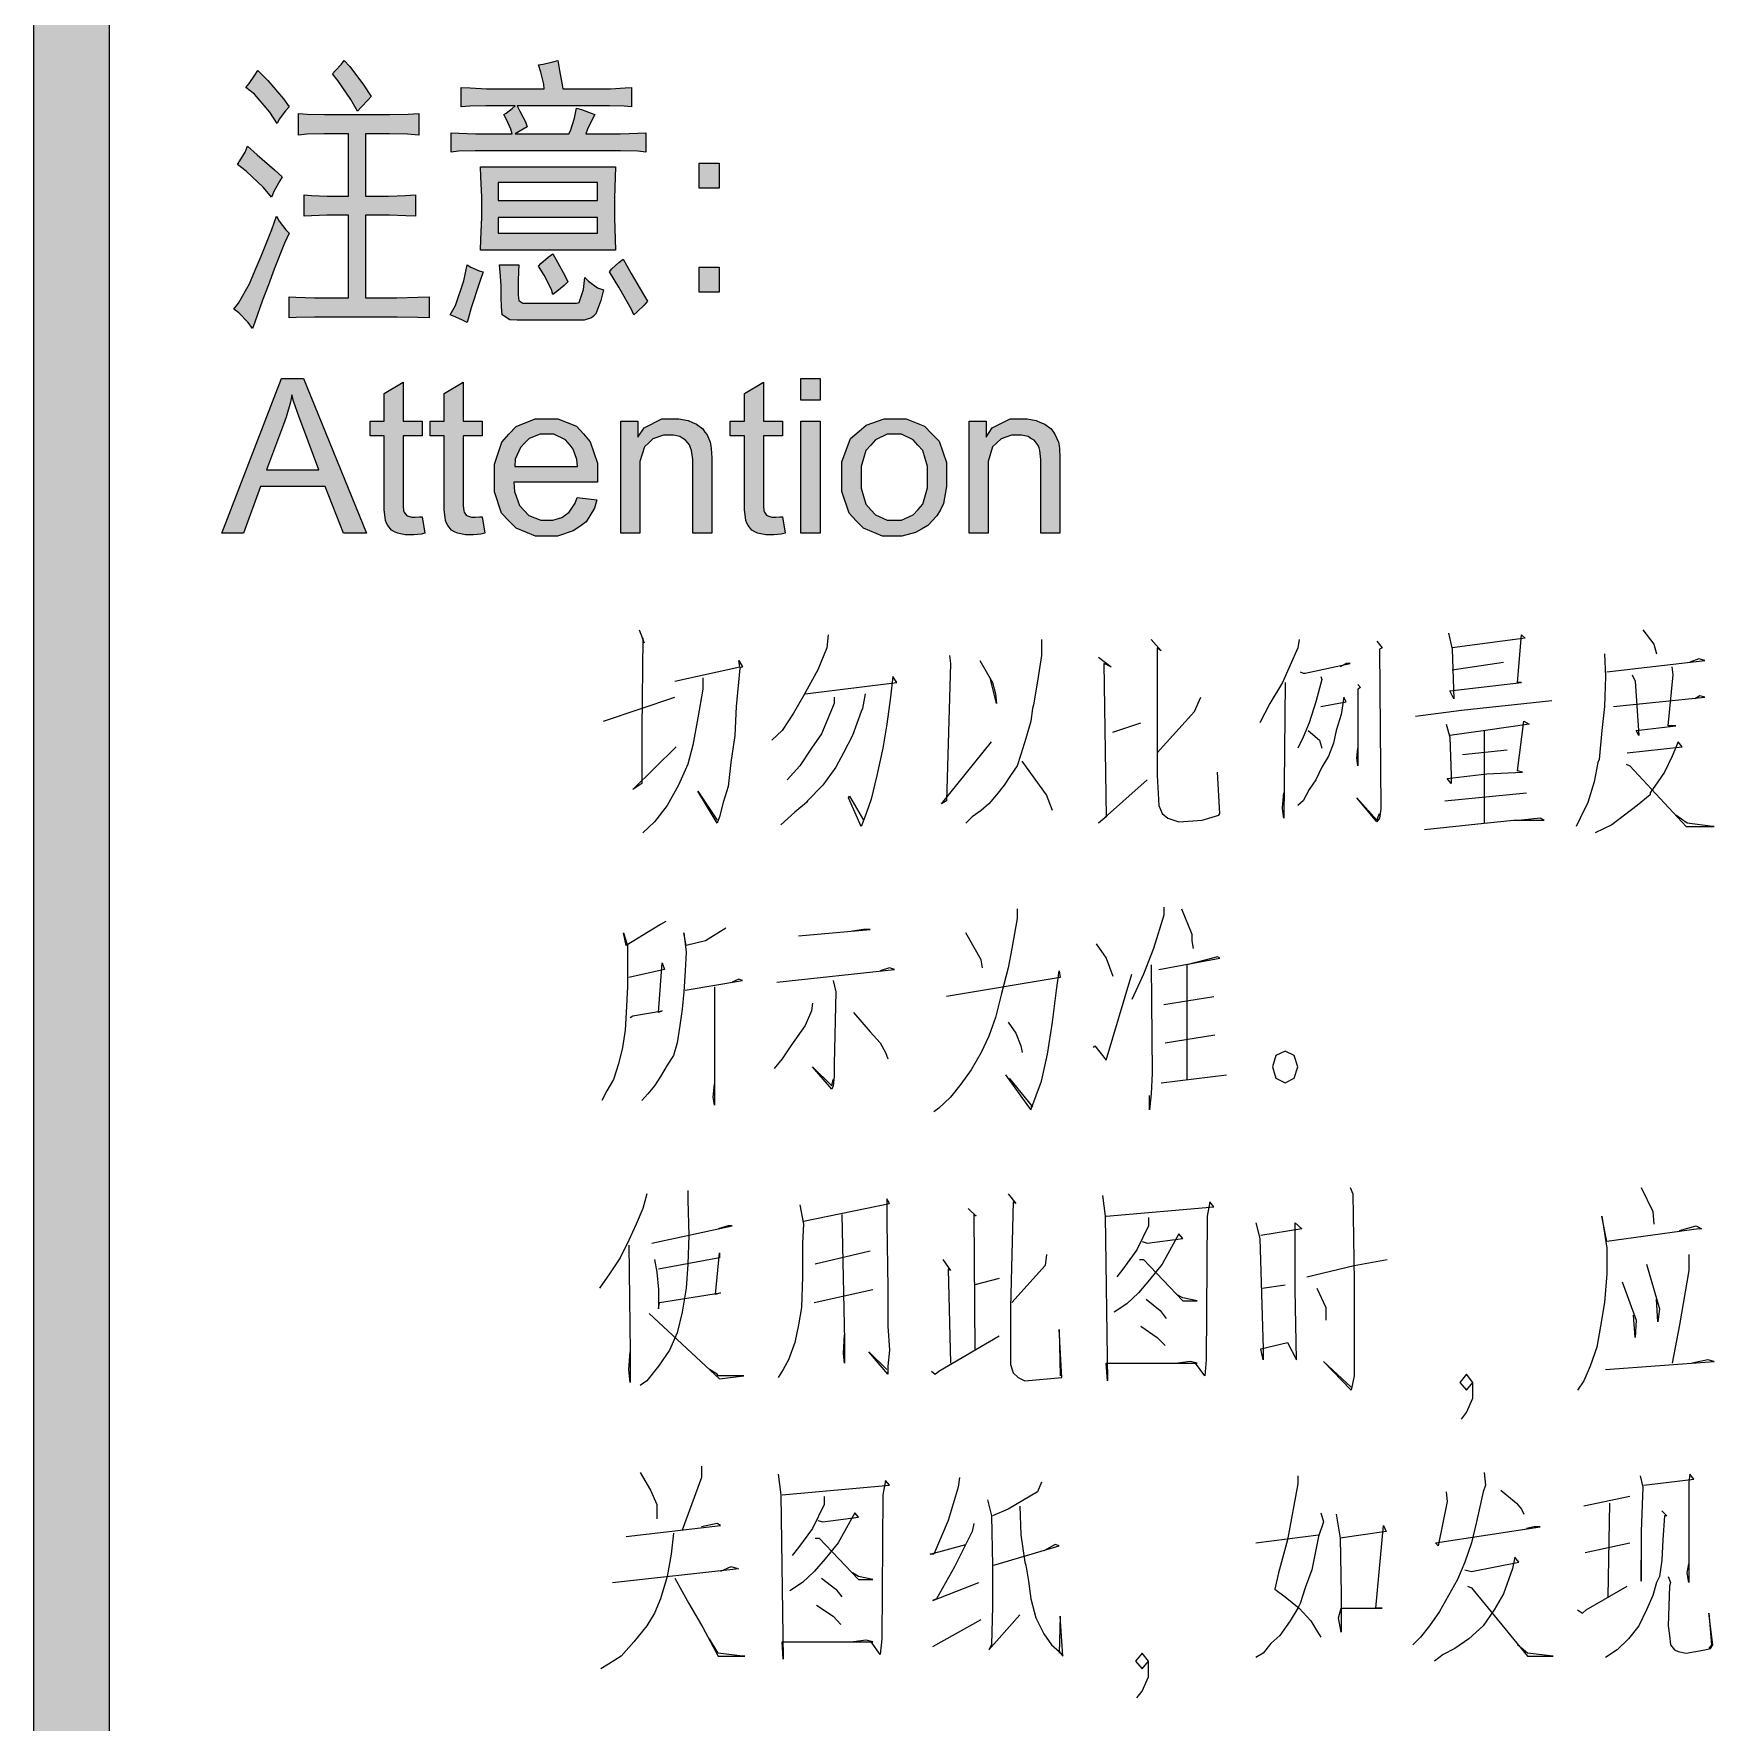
# Model space of a CAD drawing. Header units: millimetres. Extents: x 0 to 586, y 0 to 414.
# Drawn here: x 541.05 to 556.39, y 297.32 to 312.73 of the extents above; entities that cross this region are included whole.
import ezdxf

# ---------------------------------------------------------------- set-up
doc = ezdxf.new("R2010")
doc.units = ezdxf.units.MM

msp = doc.modelspace()

# ---------------------------------------------------------------- hatches: boundary and pattern name
h = msp.add_hatch(color=0)
h.dxf.hatch_style = 2
h.paths.add_polyline_path([(541.736139, 9.860139), (541.048222, 9.860139), (541.048222, 404.223361), (541.736139, 404.223361)])
h = msp.add_hatch(color=0)
h.dxf.hatch_style = 2
h.paths.add_polyline_path([(543.775194, 312.363556), (543.799889, 312.391778), (543.856333, 312.45175), (543.881028, 312.487028), (543.933944, 312.430583), (544.057417, 312.264778), (544.127972, 312.158944), (544.09975, 312.127194), (544.03625, 312.060167), (544.0045, 312.024889), (543.941, 312.130722), (543.824583, 312.303583)])
h = msp.add_hatch(color=0)
h.dxf.hatch_style = 2
h.paths.add_polyline_path([(545.24275, 312.074278), (545.175722, 312.074278), (545.027556, 312.07075), (544.949944, 312.063694), (544.949944, 312.240083), (545.031083, 312.236556), (545.17925, 312.2295), (545.24275, 312.2295), (545.708417, 312.2295), (545.704889, 312.271833), (545.676667, 312.381194), (545.6555, 312.448222), (545.697833, 312.45175), (545.786028, 312.472917), (545.831889, 312.487028), (545.846, 312.395306), (545.870694, 312.264778), (545.87775, 312.2295), (546.234056, 312.2295), (546.311667, 312.2295), (546.445722, 312.236556), (546.505694, 312.240083), (546.505694, 312.063694), (546.438667, 312.07075), (546.304611, 312.074278), (546.234056, 312.074278), (545.461472, 312.074278), (545.486167, 312.024889), (545.535556, 311.926111), (545.553194, 311.88025), (545.443833, 311.81675), (545.930667, 311.81675), (545.948306, 311.844972), (545.983583, 311.961389), (546.001222, 312.053111), (546.047083, 312.039), (546.135278, 312.00725), (546.170556, 311.993139), (546.145861, 311.947278), (546.103528, 311.859083), (546.085889, 311.81675), (546.318722, 311.81675), (546.403389, 311.81675), (546.562139, 311.823806), (546.636222, 311.827333), (546.636222, 311.650944), (546.562139, 311.658), (546.403389, 311.661528), (546.318722, 311.661528), (545.158083, 311.661528), (545.076944, 311.661528), (544.92525, 311.658), (544.858222, 311.650944), (544.858222, 311.827333), (544.928778, 311.823806), (545.080472, 311.81675), (545.158083, 311.81675), (545.415611, 311.81675), (545.4015, 311.859083), (545.362694, 311.947278), (545.338, 311.993139), (545.359167, 312.00725), (545.415611, 312.049583), (545.443833, 312.074278)])
h = msp.add_hatch(color=0)
h.dxf.hatch_style = 2
h.paths.add_polyline_path([(543.094333, 312.395306), (543.186056, 312.303583), (543.327167, 312.137778), (543.380083, 312.063694), (543.344806, 312.028417), (543.288361, 311.950806), (543.270722, 311.912), (543.203694, 312.014306), (543.062583, 312.180111), (542.984972, 312.240083), (543.013194, 312.275361), (543.066111, 312.352972)])
h = msp.add_hatch(color=0)
h.dxf.hatch_style = 2
h.paths.add_polyline_path([(544.223222, 311.993139), (544.297306, 311.993139), (544.466639, 311.996667), (544.561889, 312.003722), (544.561889, 311.806167), (544.459583, 311.813222), (544.293778, 311.81675), (544.230278, 311.81675), (544.075056, 311.81675), (544.075056, 311.248778), (544.223222, 311.248778), (544.286722, 311.248778), (544.441944, 311.255833), (544.533667, 311.259361), (544.533667, 311.065333), (544.445472, 311.068861), (544.293778, 311.075917), (544.223222, 311.075917), (544.075056, 311.075917), (544.075056, 310.320972), (544.269083, 310.320972), (544.360806, 310.320972), (544.554833, 310.328028), (544.657139, 310.331556), (544.657139, 310.137528), (544.554833, 310.141056), (544.364333, 310.144583), (544.276139, 310.144583), (543.711694, 310.144583), (543.609389, 310.144583), (543.443583, 310.141056), (543.380083, 310.137528), (543.380083, 310.331556), (543.440056, 310.328028), (543.609389, 310.320972), (543.71875, 310.320972), (543.919833, 310.320972), (543.919833, 311.075917), (543.796361, 311.075917), (543.722278, 311.075917), (543.584694, 311.068861), (543.517667, 311.065333), (543.517667, 311.259361), (543.584694, 311.255833), (543.725806, 311.248778), (543.803417, 311.248778), (543.919833, 311.248778), (543.919833, 311.81675), (543.775194, 311.81675), (543.697583, 311.81675), (543.542361, 311.813222), (543.46475, 311.806167), (543.46475, 312.003722), (543.542361, 311.996667), (543.701111, 311.993139), (543.78225, 311.993139)])
h = msp.add_hatch(color=0)
h.dxf.hatch_style = 2
h.paths.add_polyline_path([(542.999083, 311.703861), (543.087278, 311.62625), (543.246028, 311.488667), (543.316583, 311.425167), (543.295417, 311.389889), (543.2425, 311.298167), (543.217806, 311.238194), (543.143722, 311.326389), (542.9885, 311.478083), (542.907361, 311.538056), (542.928528, 311.569806), (542.977917, 311.650944)])
h = msp.add_hatch(color=0)
h.paths.add_polyline_path([(546.357528, 311.516889), (546.354, 311.421639), (546.350472, 311.231139), (546.350472, 311.135889), (546.350472, 311.047694), (546.354, 310.857194), (546.357528, 310.754889), (545.126333, 310.754889), (545.129861, 310.857194), (545.136917, 311.05475), (545.136917, 311.146472), (545.136917, 311.238194), (545.129861, 311.425167), (545.126333, 311.516889)])
h.paths.add_polyline_path([(546.19525, 311.209972), (546.19525, 311.37225), (545.288611, 311.37225), (545.288611, 311.209972)])
h.paths.add_polyline_path([(546.19525, 310.910111), (546.19525, 311.05475), (545.288611, 311.05475), (545.288611, 310.910111)])
h = msp.add_hatch(color=0)
h.dxf.hatch_style = 2
h.paths.add_polyline_path([(547.302972, 311.322861), (547.123056, 311.322861), (547.123056, 311.548639), (547.302972, 311.548639)])
h = msp.add_hatch(color=0)
h.dxf.hatch_style = 2
h.paths.add_polyline_path([(543.380083, 310.910111), (543.33775, 310.818389), (543.2425, 310.582028), (543.189583, 310.440917), (543.136667, 310.299806), (543.066111, 310.098722), (543.044944, 310.042278), (543.006139, 310.095194), (542.921472, 310.183389), (542.875611, 310.218667), (542.917944, 310.271583), (543.016722, 310.447972), (543.069639, 310.574972), (543.122556, 310.701972), (543.221333, 310.945389), (543.263667, 311.065333), (543.288361, 311.019472), (543.348333, 310.941861)])
h = msp.add_hatch(color=0)
h.dxf.hatch_style = 2
h.paths.add_polyline_path([(545.151028, 310.557333), (545.11575, 310.462083), (545.041667, 310.22925), (545.002861, 310.095194), (544.957, 310.119889), (544.879389, 310.155167), (544.847639, 310.16575), (544.897028, 310.250417), (544.974639, 310.476194), (545.002861, 310.620833), (545.038139, 310.599667), (545.112222, 310.567917)])
h = msp.add_hatch(color=0)
h.dxf.hatch_style = 2
h.paths.add_polyline_path([(545.475583, 310.620833), (545.472056, 310.564389), (545.468528, 310.472667), (545.468528, 310.433861), (545.468528, 310.405639), (545.468528, 310.345667), (545.472056, 310.320972), (545.475583, 310.296278), (545.510861, 310.271583), (545.546139, 310.271583), (546.001222, 310.271583), (546.025917, 310.278639), (546.064722, 310.398583), (546.078833, 310.507944), (546.110583, 310.472667), (546.19525, 310.412694), (546.248167, 310.395056), (546.223472, 310.296278), (546.177611, 310.176333), (546.156444, 310.155167), (546.138806, 310.137528), (546.071778, 310.116361), (546.025917, 310.116361), (545.461472, 310.116361), (545.394444, 310.119889), (545.323889, 310.16575), (545.320361, 310.204556), (545.316833, 310.239833), (545.313306, 310.331556), (545.313306, 310.384472), (545.313306, 310.433861), (545.30625, 310.553806), (545.299194, 310.620833)])
h = msp.add_hatch(color=0)
h.dxf.hatch_style = 2
h.paths.add_polyline_path([(545.786028, 310.723139), (545.828361, 310.645528), (545.898917, 310.518528), (545.923611, 310.465611), (545.888333, 310.433861), (545.821306, 310.377417), (545.786028, 310.352722), (545.775444, 310.398583), (545.708417, 310.529111), (545.6555, 310.61025), (545.676667, 310.634944), (545.743694, 310.691389)])
h = msp.add_hatch(color=0)
h.dxf.hatch_style = 2
h.paths.add_polyline_path([(546.428083, 310.67375), (546.502167, 310.543222), (546.615056, 310.352722), (546.650333, 310.289222), (546.618583, 310.253944), (546.555083, 310.193972), (546.526861, 310.16575), (546.502167, 310.222194), (546.389278, 310.41975), (546.304611, 310.557333), (546.325778, 310.585556), (546.389278, 310.642)])
h = msp.add_hatch(color=0)
h.dxf.hatch_style = 2
h.paths.add_polyline_path([(547.302972, 310.373889), (547.123056, 310.373889), (547.123056, 310.599667), (547.302972, 310.599667)])
h = msp.add_hatch(color=0)
h.paths.add_polyline_path([(542.76625, 308.172556), (543.309528, 309.583667), (543.510611, 309.583667), (544.085639, 308.172556), (543.873972, 308.172556), (543.708167, 308.599417), (543.119028, 308.599417), (542.963806, 308.172556)])
h.paths.add_polyline_path([(543.171944, 308.751111), (543.651722, 308.751111), (543.503556, 309.142694), (543.471806, 309.230889), (543.418889, 309.379056), (543.404778, 309.4355), (543.390667, 309.368472), (543.351861, 309.230889), (543.327167, 309.163861)])
h = msp.add_hatch(color=0)
h.dxf.hatch_style = 2
h.paths.add_polyline_path([(544.593639, 308.32425), (544.618333, 308.172556), (544.583056, 308.1655), (544.516028, 308.158444), (544.487806, 308.158444), (544.438417, 308.158444), (544.367861, 308.172556), (544.339639, 308.186667), (544.314944, 308.200778), (544.279667, 308.243111), (544.269083, 308.264278), (544.2585, 308.288972), (544.247917, 308.391278), (544.247917, 308.472417), (544.247917, 309.061556), (544.117389, 309.061556), (544.117389, 309.195611), (544.247917, 309.195611), (544.247917, 309.449611), (544.420778, 309.551917), (544.420778, 309.195611), (544.593639, 309.195611), (544.593639, 309.061556), (544.420778, 309.061556), (544.420778, 308.461833), (544.420778, 308.423028), (544.424306, 308.377167), (544.427833, 308.366583), (544.434889, 308.356), (544.449, 308.338361), (544.459583, 308.331306), (544.470167, 308.327778), (544.498389, 308.320722), (544.516028, 308.320722), (544.530139, 308.320722), (544.568944, 308.32425)])
h = msp.add_hatch(color=0)
h.dxf.hatch_style = 2
h.paths.add_polyline_path([(545.140444, 308.32425), (545.165139, 308.172556), (545.129861, 308.1655), (545.062833, 308.158444), (545.034611, 308.158444), (544.98875, 308.158444), (544.914667, 308.172556), (544.889972, 308.186667), (544.86175, 308.200778), (544.826472, 308.243111), (544.815889, 308.264278), (544.805306, 308.288972), (544.794722, 308.391278), (544.794722, 308.472417), (544.794722, 309.061556), (544.667722, 309.061556), (544.667722, 309.195611), (544.794722, 309.195611), (544.794722, 309.449611), (544.967583, 309.551917), (544.967583, 309.195611), (545.140444, 309.195611), (545.140444, 309.061556), (544.967583, 309.061556), (544.967583, 308.461833), (544.967583, 308.423028), (544.974639, 308.377167), (544.978167, 308.366583), (544.981694, 308.356), (544.995806, 308.338361), (545.006389, 308.331306), (545.016972, 308.327778), (545.045194, 308.320722), (545.066361, 308.320722), (545.080472, 308.320722), (545.11575, 308.32425)])
h = msp.add_hatch(color=0)
h.dxf.hatch_style = 2
h.paths.add_polyline_path([(547.881528, 308.32425), (547.906222, 308.172556), (547.870944, 308.1655), (547.803917, 308.158444), (547.775694, 308.158444), (547.729833, 308.158444), (547.65575, 308.172556), (547.631056, 308.186667), (547.602833, 308.200778), (547.567556, 308.243111), (547.556972, 308.264278), (547.546389, 308.288972), (547.535806, 308.391278), (547.535806, 308.472417), (547.535806, 309.061556), (547.405278, 309.061556), (547.405278, 309.195611), (547.535806, 309.195611), (547.535806, 309.449611), (547.708667, 309.551917), (547.708667, 309.195611), (547.881528, 309.195611), (547.881528, 309.061556), (547.708667, 309.061556), (547.708667, 308.461833), (547.708667, 308.423028), (547.712194, 308.377167), (547.71925, 308.366583), (547.722778, 308.356), (547.736889, 308.338361), (547.747472, 308.331306), (547.758056, 308.327778), (547.786278, 308.320722), (547.807444, 308.320722), (547.821556, 308.320722), (547.856833, 308.32425)])
h = msp.add_hatch(color=0)
h.dxf.hatch_style = 2
h.paths.add_polyline_path([(548.050861, 309.386111), (548.050861, 309.583667), (548.22725, 309.583667), (548.22725, 309.386111)])
h = msp.add_hatch(color=0)
h.paths.add_polyline_path([(546.008278, 308.500639), (546.188194, 308.479472), (546.167028, 308.401861), (546.089417, 308.278389), (546.032972, 308.236056), (545.973, 308.193722), (545.828361, 308.147861), (545.740167, 308.147861), (545.627278, 308.147861), (545.450889, 308.218417), (545.383861, 308.285444), (545.316833, 308.356), (545.253333, 308.550028), (545.253333, 308.6735), (545.253333, 308.804028), (545.320361, 309.005111), (545.383861, 309.075667), (545.450889, 309.146222), (545.62375, 309.216778), (545.729583, 309.216778), (545.831889, 309.216778), (546.001222, 309.14975), (546.064722, 309.079194), (546.128222, 309.008639), (546.19525, 308.811083), (546.19525, 308.684083), (546.19525, 308.655861), (546.19525, 308.638222), (545.429722, 308.638222), (545.436778, 308.553556), (545.482639, 308.426556), (545.524972, 308.380694), (545.567306, 308.334833), (545.676667, 308.2925), (545.740167, 308.2925), (545.786028, 308.2925), (545.867167, 308.317194), (545.902444, 308.341889), (545.934194, 308.366583), (545.990639, 308.447722)])
h.paths.add_polyline_path([(545.440306, 308.782861), (546.011806, 308.782861), (546.00475, 308.846361), (545.973, 308.941611), (545.944778, 308.976889), (545.902444, 309.026278), (545.796611, 309.075667), (545.729583, 309.075667), (545.669611, 309.075667), (545.570833, 309.036861), (545.5285, 308.994528), (545.489694, 308.955722), (545.443833, 308.849889)])
h = msp.add_hatch(color=0)
h.dxf.hatch_style = 2
h.paths.add_polyline_path([(546.406917, 308.172556), (546.406917, 309.195611), (546.562139, 309.195611), (546.562139, 309.050972), (546.618583, 309.135639), (546.780861, 309.216778), (546.886694, 309.216778), (546.936083, 309.216778), (547.02075, 309.202667), (547.059556, 309.185028), (547.098361, 309.167389), (547.154806, 309.125056), (547.172444, 309.096833), (547.193611, 309.072139), (547.221833, 309.005111), (547.228889, 308.969833), (547.232417, 308.945139), (547.235944, 308.860472), (547.235944, 308.8005), (547.235944, 308.172556), (547.063083, 308.172556), (547.063083, 308.793444), (547.063083, 308.846361), (547.0525, 308.9275), (547.041917, 308.952194), (547.034861, 308.980417), (546.996056, 309.02275), (546.971361, 309.036861), (546.946667, 309.0545), (546.886694, 309.068611), (546.851417, 309.068611), (546.794972, 309.068611), (546.699722, 309.033333), (546.660917, 308.998056), (546.622111, 308.962778), (546.579778, 308.828722), (546.579778, 308.729944), (546.579778, 308.172556)])
h = msp.add_hatch(color=0)
h.dxf.hatch_style = 2
h.paths.add_polyline_path([(548.050861, 308.172556), (548.050861, 309.195611), (548.22725, 309.195611), (548.22725, 308.172556)])
h = msp.add_hatch(color=0)
h.paths.add_polyline_path([(548.424806, 308.684083), (548.424806, 308.825194), (548.502417, 309.036861), (548.583556, 309.103889), (548.647056, 309.160333), (548.809333, 309.216778), (548.904583, 309.216778), (549.010417, 309.216778), (549.17975, 309.14975), (549.246778, 309.079194), (549.313806, 309.012167), (549.380833, 308.818139), (549.380833, 308.698194), (549.380833, 308.599417), (549.352611, 308.444194), (549.324389, 308.38775), (549.292639, 308.331306), (549.207972, 308.243111), (549.151528, 308.211361), (549.095083, 308.179611), (548.971611, 308.147861), (548.904583, 308.147861), (548.795222, 308.147861), (548.622361, 308.218417), (548.555333, 308.285444), (548.491833, 308.356), (548.424806, 308.553556)])
h.paths.add_polyline_path([(548.601194, 308.684083), (548.601194, 308.585306), (548.643528, 308.437139), (548.689389, 308.38775), (548.731722, 308.341889), (548.837556, 308.2925), (548.904583, 308.2925), (548.968083, 308.2925), (549.073917, 308.341889), (549.119778, 308.391278), (549.162111, 308.437139), (549.204444, 308.588833), (549.204444, 308.687611), (549.204444, 308.782861), (549.162111, 308.9275), (549.11625, 308.976889), (549.073917, 309.026278), (548.968083, 309.075667), (548.904583, 309.075667), (548.837556, 309.075667), (548.731722, 309.026278), (548.689389, 308.976889), (548.643528, 308.9275), (548.601194, 308.782861)])
h = msp.add_hatch(color=0)
h.dxf.hatch_style = 2
h.paths.add_polyline_path([(549.585444, 308.172556), (549.585444, 309.195611), (549.740667, 309.195611), (549.740667, 309.050972), (549.797111, 309.135639), (549.959389, 309.216778), (550.06875, 309.216778), (550.114611, 309.216778), (550.199278, 309.202667), (550.238083, 309.185028), (550.276889, 309.167389), (550.333333, 309.125056), (550.3545, 309.096833), (550.372139, 309.072139), (550.400361, 309.005111), (550.407417, 308.969833), (550.410944, 308.945139), (550.414472, 308.860472), (550.414472, 308.8005), (550.414472, 308.172556), (550.241611, 308.172556), (550.241611, 308.793444), (550.241611, 308.846361), (550.231028, 308.9275), (550.223972, 308.952194), (550.213389, 308.980417), (550.178111, 309.02275), (550.149889, 309.036861), (550.125194, 309.0545), (550.065222, 309.068611), (550.029944, 309.068611), (549.9735, 309.068611), (549.87825, 309.033333), (549.839444, 308.998056), (549.800639, 308.962778), (549.758306, 308.828722), (549.758306, 308.729944), (549.758306, 308.172556)])

# ---------------------------------------------------------------- linework, layer by layer
at = {"color": 0, "lineweight": 0}
for points in [[(541.736139, 9.860139), (541.048222, 9.860139), (541.048222, 404.223361), (541.736139, 404.223361)], [(543.775194, 312.363556), (543.799889, 312.391778), (543.856333, 312.45175), (543.881028, 312.487028), (543.933944, 312.430583), (544.057417, 312.264778), (544.127972, 312.158944), (544.09975, 312.127194), (544.03625, 312.060167), (544.0045, 312.024889), (543.941, 312.130722), (543.824583, 312.303583)], [(545.24275, 312.074278), (545.175722, 312.074278), (545.027556, 312.07075), (544.949944, 312.063694), (544.949944, 312.240083), (545.031083, 312.236556), (545.17925, 312.2295), (545.24275, 312.2295), (545.708417, 312.2295), (545.704889, 312.271833), (545.676667, 312.381194), (545.6555, 312.448222), (545.697833, 312.45175), (545.786028, 312.472917), (545.831889, 312.487028), (545.846, 312.395306), (545.870694, 312.264778), (545.87775, 312.2295), (546.234056, 312.2295), (546.311667, 312.2295), (546.445722, 312.236556), (546.505694, 312.240083), (546.505694, 312.063694), (546.438667, 312.07075), (546.304611, 312.074278), (546.234056, 312.074278), (545.461472, 312.074278), (545.486167, 312.024889), (545.535556, 311.926111), (545.553194, 311.88025), (545.443833, 311.81675), (545.930667, 311.81675), (545.948306, 311.844972), (545.983583, 311.961389), (546.001222, 312.053111), (546.047083, 312.039), (546.135278, 312.00725), (546.170556, 311.993139), (546.145861, 311.947278), (546.103528, 311.859083), (546.085889, 311.81675), (546.318722, 311.81675), (546.403389, 311.81675), (546.562139, 311.823806), (546.636222, 311.827333), (546.636222, 311.650944), (546.562139, 311.658), (546.403389, 311.661528), (546.318722, 311.661528), (545.158083, 311.661528), (545.076944, 311.661528), (544.92525, 311.658), (544.858222, 311.650944), (544.858222, 311.827333), (544.928778, 311.823806), (545.080472, 311.81675), (545.158083, 311.81675), (545.415611, 311.81675), (545.4015, 311.859083), (545.362694, 311.947278), (545.338, 311.993139), (545.359167, 312.00725), (545.415611, 312.049583), (545.443833, 312.074278)], [(543.094333, 312.395306), (543.186056, 312.303583), (543.327167, 312.137778), (543.380083, 312.063694), (543.344806, 312.028417), (543.288361, 311.950806), (543.270722, 311.912), (543.203694, 312.014306), (543.062583, 312.180111), (542.984972, 312.240083), (543.013194, 312.275361), (543.066111, 312.352972)], [(544.223222, 311.993139), (544.297306, 311.993139), (544.466639, 311.996667), (544.561889, 312.003722), (544.561889, 311.806167), (544.459583, 311.813222), (544.293778, 311.81675), (544.230278, 311.81675), (544.075056, 311.81675), (544.075056, 311.248778), (544.223222, 311.248778), (544.286722, 311.248778), (544.441944, 311.255833), (544.533667, 311.259361), (544.533667, 311.065333), (544.445472, 311.068861), (544.293778, 311.075917), (544.223222, 311.075917), (544.075056, 311.075917), (544.075056, 310.320972), (544.269083, 310.320972), (544.360806, 310.320972), (544.554833, 310.328028), (544.657139, 310.331556), (544.657139, 310.137528), (544.554833, 310.141056), (544.364333, 310.144583), (544.276139, 310.144583), (543.711694, 310.144583), (543.609389, 310.144583), (543.443583, 310.141056), (543.380083, 310.137528), (543.380083, 310.331556), (543.440056, 310.328028), (543.609389, 310.320972), (543.71875, 310.320972), (543.919833, 310.320972), (543.919833, 311.075917), (543.796361, 311.075917), (543.722278, 311.075917), (543.584694, 311.068861), (543.517667, 311.065333), (543.517667, 311.259361), (543.584694, 311.255833), (543.725806, 311.248778), (543.803417, 311.248778), (543.919833, 311.248778), (543.919833, 311.81675), (543.775194, 311.81675), (543.697583, 311.81675), (543.542361, 311.813222), (543.46475, 311.806167), (543.46475, 312.003722), (543.542361, 311.996667), (543.701111, 311.993139), (543.78225, 311.993139)], [(542.999083, 311.703861), (543.087278, 311.62625), (543.246028, 311.488667), (543.316583, 311.425167), (543.295417, 311.389889), (543.2425, 311.298167), (543.217806, 311.238194), (543.143722, 311.326389), (542.9885, 311.478083), (542.907361, 311.538056), (542.928528, 311.569806), (542.977917, 311.650944)], [(546.357528, 311.516889), (546.354, 311.421639), (546.350472, 311.231139), (546.350472, 311.135889), (546.350472, 311.047694), (546.354, 310.857194), (546.357528, 310.754889), (545.126333, 310.754889), (545.129861, 310.857194), (545.136917, 311.05475), (545.136917, 311.146472), (545.136917, 311.238194), (545.129861, 311.425167), (545.126333, 311.516889)], [(547.302972, 311.322861), (547.123056, 311.322861), (547.123056, 311.548639), (547.302972, 311.548639)], [(546.19525, 311.209972), (546.19525, 311.37225), (545.288611, 311.37225), (545.288611, 311.209972)], [(543.380083, 310.910111), (543.33775, 310.818389), (543.2425, 310.582028), (543.189583, 310.440917), (543.136667, 310.299806), (543.066111, 310.098722), (543.044944, 310.042278), (543.006139, 310.095194), (542.921472, 310.183389), (542.875611, 310.218667), (542.917944, 310.271583), (543.016722, 310.447972), (543.069639, 310.574972), (543.122556, 310.701972), (543.221333, 310.945389), (543.263667, 311.065333), (543.288361, 311.019472), (543.348333, 310.941861)], [(546.19525, 310.910111), (546.19525, 311.05475), (545.288611, 311.05475), (545.288611, 310.910111)], [(545.151028, 310.557333), (545.11575, 310.462083), (545.041667, 310.22925), (545.002861, 310.095194), (544.957, 310.119889), (544.879389, 310.155167), (544.847639, 310.16575), (544.897028, 310.250417), (544.974639, 310.476194), (545.002861, 310.620833), (545.038139, 310.599667), (545.112222, 310.567917)], [(545.475583, 310.620833), (545.472056, 310.564389), (545.468528, 310.472667), (545.468528, 310.433861), (545.468528, 310.405639), (545.468528, 310.345667), (545.472056, 310.320972), (545.475583, 310.296278), (545.510861, 310.271583), (545.546139, 310.271583), (546.001222, 310.271583), (546.025917, 310.278639), (546.064722, 310.398583), (546.078833, 310.507944), (546.110583, 310.472667), (546.19525, 310.412694), (546.248167, 310.395056), (546.223472, 310.296278), (546.177611, 310.176333), (546.156444, 310.155167), (546.138806, 310.137528), (546.071778, 310.116361), (546.025917, 310.116361), (545.461472, 310.116361), (545.394444, 310.119889), (545.323889, 310.16575), (545.320361, 310.204556), (545.316833, 310.239833), (545.313306, 310.331556), (545.313306, 310.384472), (545.313306, 310.433861), (545.30625, 310.553806), (545.299194, 310.620833)], [(545.786028, 310.723139), (545.828361, 310.645528), (545.898917, 310.518528), (545.923611, 310.465611), (545.888333, 310.433861), (545.821306, 310.377417), (545.786028, 310.352722), (545.775444, 310.398583), (545.708417, 310.529111), (545.6555, 310.61025), (545.676667, 310.634944), (545.743694, 310.691389)], [(546.428083, 310.67375), (546.502167, 310.543222), (546.615056, 310.352722), (546.650333, 310.289222), (546.618583, 310.253944), (546.555083, 310.193972), (546.526861, 310.16575), (546.502167, 310.222194), (546.389278, 310.41975), (546.304611, 310.557333), (546.325778, 310.585556), (546.389278, 310.642)], [(547.302972, 310.373889), (547.123056, 310.373889), (547.123056, 310.599667), (547.302972, 310.599667)], [(542.76625, 308.172556), (543.309528, 309.583667), (543.510611, 309.583667), (544.085639, 308.172556), (543.873972, 308.172556), (543.708167, 308.599417), (543.119028, 308.599417), (542.963806, 308.172556)], [(544.593639, 308.32425), (544.618333, 308.172556), (544.583056, 308.1655), (544.516028, 308.158444), (544.487806, 308.158444), (544.438417, 308.158444), (544.367861, 308.172556), (544.339639, 308.186667), (544.314944, 308.200778), (544.279667, 308.243111), (544.269083, 308.264278), (544.2585, 308.288972), (544.247917, 308.391278), (544.247917, 308.472417), (544.247917, 309.061556), (544.117389, 309.061556), (544.117389, 309.195611), (544.247917, 309.195611), (544.247917, 309.449611), (544.420778, 309.551917), (544.420778, 309.195611), (544.593639, 309.195611), (544.593639, 309.061556), (544.420778, 309.061556), (544.420778, 308.461833), (544.420778, 308.423028), (544.424306, 308.377167), (544.427833, 308.366583), (544.434889, 308.356), (544.449, 308.338361), (544.459583, 308.331306), (544.470167, 308.327778), (544.498389, 308.320722), (544.516028, 308.320722), (544.530139, 308.320722), (544.568944, 308.32425)], [(545.140444, 308.32425), (545.165139, 308.172556), (545.129861, 308.1655), (545.062833, 308.158444), (545.034611, 308.158444), (544.98875, 308.158444), (544.914667, 308.172556), (544.889972, 308.186667), (544.86175, 308.200778), (544.826472, 308.243111), (544.815889, 308.264278), (544.805306, 308.288972), (544.794722, 308.391278), (544.794722, 308.472417), (544.794722, 309.061556), (544.667722, 309.061556), (544.667722, 309.195611), (544.794722, 309.195611), (544.794722, 309.449611), (544.967583, 309.551917), (544.967583, 309.195611), (545.140444, 309.195611), (545.140444, 309.061556), (544.967583, 309.061556), (544.967583, 308.461833), (544.967583, 308.423028), (544.974639, 308.377167), (544.978167, 308.366583), (544.981694, 308.356), (544.995806, 308.338361), (545.006389, 308.331306), (545.016972, 308.327778), (545.045194, 308.320722), (545.066361, 308.320722), (545.080472, 308.320722), (545.11575, 308.32425)], [(547.881528, 308.32425), (547.906222, 308.172556), (547.870944, 308.1655), (547.803917, 308.158444), (547.775694, 308.158444), (547.729833, 308.158444), (547.65575, 308.172556), (547.631056, 308.186667), (547.602833, 308.200778), (547.567556, 308.243111), (547.556972, 308.264278), (547.546389, 308.288972), (547.535806, 308.391278), (547.535806, 308.472417), (547.535806, 309.061556), (547.405278, 309.061556), (547.405278, 309.195611), (547.535806, 309.195611), (547.535806, 309.449611), (547.708667, 309.551917), (547.708667, 309.195611), (547.881528, 309.195611), (547.881528, 309.061556), (547.708667, 309.061556), (547.708667, 308.461833), (547.708667, 308.423028), (547.712194, 308.377167), (547.71925, 308.366583), (547.722778, 308.356), (547.736889, 308.338361), (547.747472, 308.331306), (547.758056, 308.327778), (547.786278, 308.320722), (547.807444, 308.320722), (547.821556, 308.320722), (547.856833, 308.32425)], [(548.050861, 309.386111), (548.050861, 309.583667), (548.22725, 309.583667), (548.22725, 309.386111)], [(543.171944, 308.751111), (543.651722, 308.751111), (543.503556, 309.142694), (543.471806, 309.230889), (543.418889, 309.379056), (543.404778, 309.4355), (543.390667, 309.368472), (543.351861, 309.230889), (543.327167, 309.163861)], [(546.008278, 308.500639), (546.188194, 308.479472), (546.167028, 308.401861), (546.089417, 308.278389), (546.032972, 308.236056), (545.973, 308.193722), (545.828361, 308.147861), (545.740167, 308.147861), (545.627278, 308.147861), (545.450889, 308.218417), (545.383861, 308.285444), (545.316833, 308.356), (545.253333, 308.550028), (545.253333, 308.6735), (545.253333, 308.804028), (545.320361, 309.005111), (545.383861, 309.075667), (545.450889, 309.146222), (545.62375, 309.216778), (545.729583, 309.216778), (545.831889, 309.216778), (546.001222, 309.14975), (546.064722, 309.079194), (546.128222, 309.008639), (546.19525, 308.811083), (546.19525, 308.684083), (546.19525, 308.655861), (546.19525, 308.638222), (545.429722, 308.638222), (545.436778, 308.553556), (545.482639, 308.426556), (545.524972, 308.380694), (545.567306, 308.334833), (545.676667, 308.2925), (545.740167, 308.2925), (545.786028, 308.2925), (545.867167, 308.317194), (545.902444, 308.341889), (545.934194, 308.366583), (545.990639, 308.447722)], [(546.406917, 308.172556), (546.406917, 309.195611), (546.562139, 309.195611), (546.562139, 309.050972), (546.618583, 309.135639), (546.780861, 309.216778), (546.886694, 309.216778), (546.936083, 309.216778), (547.02075, 309.202667), (547.059556, 309.185028), (547.098361, 309.167389), (547.154806, 309.125056), (547.172444, 309.096833), (547.193611, 309.072139), (547.221833, 309.005111), (547.228889, 308.969833), (547.232417, 308.945139), (547.235944, 308.860472), (547.235944, 308.8005), (547.235944, 308.172556), (547.063083, 308.172556), (547.063083, 308.793444), (547.063083, 308.846361), (547.0525, 308.9275), (547.041917, 308.952194), (547.034861, 308.980417), (546.996056, 309.02275), (546.971361, 309.036861), (546.946667, 309.0545), (546.886694, 309.068611), (546.851417, 309.068611), (546.794972, 309.068611), (546.699722, 309.033333), (546.660917, 308.998056), (546.622111, 308.962778), (546.579778, 308.828722), (546.579778, 308.729944), (546.579778, 308.172556)], [(548.050861, 308.172556), (548.050861, 309.195611), (548.22725, 309.195611), (548.22725, 308.172556)], [(548.424806, 308.684083), (548.424806, 308.825194), (548.502417, 309.036861), (548.583556, 309.103889), (548.647056, 309.160333), (548.809333, 309.216778), (548.904583, 309.216778), (549.010417, 309.216778), (549.17975, 309.14975), (549.246778, 309.079194), (549.313806, 309.012167), (549.380833, 308.818139), (549.380833, 308.698194), (549.380833, 308.599417), (549.352611, 308.444194), (549.324389, 308.38775), (549.292639, 308.331306), (549.207972, 308.243111), (549.151528, 308.211361), (549.095083, 308.179611), (548.971611, 308.147861), (548.904583, 308.147861), (548.795222, 308.147861), (548.622361, 308.218417), (548.555333, 308.285444), (548.491833, 308.356), (548.424806, 308.553556)], [(549.585444, 308.172556), (549.585444, 309.195611), (549.740667, 309.195611), (549.740667, 309.050972), (549.797111, 309.135639), (549.959389, 309.216778), (550.06875, 309.216778), (550.114611, 309.216778), (550.199278, 309.202667), (550.238083, 309.185028), (550.276889, 309.167389), (550.333333, 309.125056), (550.3545, 309.096833), (550.372139, 309.072139), (550.400361, 309.005111), (550.407417, 308.969833), (550.410944, 308.945139), (550.414472, 308.860472), (550.414472, 308.8005), (550.414472, 308.172556), (550.241611, 308.172556), (550.241611, 308.793444), (550.241611, 308.846361), (550.231028, 308.9275), (550.223972, 308.952194), (550.213389, 308.980417), (550.178111, 309.02275), (550.149889, 309.036861), (550.125194, 309.0545), (550.065222, 309.068611), (550.029944, 309.068611), (549.9735, 309.068611), (549.87825, 309.033333), (549.839444, 308.998056), (549.800639, 308.962778), (549.758306, 308.828722), (549.758306, 308.729944), (549.758306, 308.172556)], [(545.440306, 308.782861), (546.011806, 308.782861), (546.00475, 308.846361), (545.973, 308.941611), (545.944778, 308.976889), (545.902444, 309.026278), (545.796611, 309.075667), (545.729583, 309.075667), (545.669611, 309.075667), (545.570833, 309.036861), (545.5285, 308.994528), (545.489694, 308.955722), (545.443833, 308.849889)], [(548.601194, 308.684083), (548.601194, 308.585306), (548.643528, 308.437139), (548.689389, 308.38775), (548.731722, 308.341889), (548.837556, 308.2925), (548.904583, 308.2925), (548.968083, 308.2925), (549.073917, 308.341889), (549.119778, 308.391278), (549.162111, 308.437139), (549.204444, 308.588833), (549.204444, 308.687611), (549.204444, 308.782861), (549.162111, 308.9275), (549.11625, 308.976889), (549.073917, 309.026278), (548.968083, 309.075667), (548.904583, 309.075667), (548.837556, 309.075667), (548.731722, 309.026278), (548.689389, 308.976889), (548.643528, 308.9275), (548.601194, 308.782861)], [(552.587583, 303.304222), (552.552306, 303.406528), (552.471167, 303.448861), (552.3865, 303.406528), (552.35475, 303.304222), (552.3865, 303.201917), (552.471167, 303.159583), (552.552306, 303.201917)]]:
    msp.add_lwpolyline(points, close=True, dxfattribs=at)
for points in [[(546.572722, 307.290611), (546.618583, 307.174194), (546.608, 307.216528), (546.597417, 306.3875), (546.597417, 305.890083), (546.516278, 305.833639), (546.911389, 306.225222)], [(548.297806, 307.24475), (548.287222, 307.128333), (548.206083, 306.92725), (548.075556, 306.690889), (547.983833, 306.532139), (547.878, 306.373389), (547.786278, 306.285194)], [(550.245139, 307.202417), (550.245139, 307.086), (550.245139, 307.057778), (550.209861, 306.824944), (550.174583, 306.606222), (550.164, 306.574472), (550.149889, 306.458056), (550.104028, 306.299306), (550.058167, 306.154667), (550.022889, 306.052361), (549.962917, 305.964167), (549.906472, 305.875972), (549.835917, 305.787778), (549.765361, 305.703111), (549.694806, 305.643139), (549.613667, 305.586694), (549.557222, 305.526722)], [(551.247028, 307.202417), (551.33875, 307.100111), (551.303472, 307.128333), (551.303472, 306.824944), (551.303472, 306.518028), (551.303472, 306.239333), (551.303472, 306.03825), (551.303472, 306.024139), (551.303472, 305.964167), (551.317583, 305.689), (551.349333, 305.614917), (551.398722, 305.572583), (551.501028, 305.540833), (551.712694, 305.554944), (551.864389, 305.600806), (551.874972, 305.614917), (551.853806, 305.992389)], [(552.598167, 307.202417), (552.587583, 307.128333), (552.446472, 306.810833), (552.330056, 306.620333), (552.238333, 306.443944)], [(553.959889, 307.262389), (553.995167, 307.114222), (554.009278, 306.662667), (553.974, 306.73675), (554.626639, 306.810833), (554.591361, 306.810833), (554.626639, 307.24475), (554.661917, 307.216528), (553.995167, 307.128333)], [(555.734361, 307.290611), (555.836667, 307.160083), (555.861361, 307.071889)], [(549.405528, 307.057778), (549.416111, 306.983694), (549.380833, 305.731333), (549.334972, 305.703111), (549.790056, 306.271083)], [(550.76725, 307.043667), (550.883667, 306.955472), (550.816639, 306.983694), (550.837806, 305.586694), (550.76725, 305.526722), (551.21175, 305.921833)], [(553.30725, 307.188306), (553.356639, 307.128333), (553.331944, 307.114222), (553.342528, 305.671361), (553.342528, 305.65725), (553.331944, 305.572583), (553.30725, 305.540833), (553.123806, 305.759556), (553.30725, 305.554944), (553.331944, 305.614917)], [(555.385111, 307.071889), (555.395694, 306.867278), (555.385111, 306.592111), (555.360417, 306.373389), (555.335722, 306.108806), (555.325139, 306.080583), (555.289861, 305.904194), (555.233417, 305.717222), (555.162861, 305.572583), (555.127583, 305.4985)], [(546.900806, 306.824944), (547.493472, 306.955472), (547.482889, 307.011917), (547.518167, 306.955472), (547.493472, 306.941361), (547.458194, 306.592111), (547.447611, 306.327528), (547.412333, 306.080583), (547.387639, 305.861861), (547.341778, 305.717222), (547.3065, 305.586694), (547.285333, 305.526722), (547.108944, 305.819528), (547.285333, 305.554944)], [(549.684222, 307.011917), (549.800639, 306.810833), (549.825333, 306.708528), (549.835917, 306.620333), (549.779472, 306.839056)], [(552.60875, 306.909611), (552.633444, 306.8955), (552.654611, 306.8955), (553.063833, 306.983694), (553.028556, 306.983694), (552.972111, 306.955472)], [(553.995167, 306.92725), (554.464361, 306.997806)], [(555.406278, 306.909611), (556.302333, 307.011917), (556.245889, 307.026028), (556.16475, 306.997806)], [(555.639111, 306.881389), (555.663806, 306.824944), (555.699083, 306.327528), (555.674389, 306.373389), (556.03775, 306.415722), (555.967194, 306.415722), (556.013056, 306.881389), (556.002472, 306.955472)], [(547.154806, 306.853167), (547.154806, 306.750861), (547.108944, 306.489806), (547.063083, 306.239333), (547.017222, 306.066472), (546.932556, 305.875972), (546.83025, 305.689), (546.713833, 305.540833), (546.608, 305.438528)], [(548.089667, 306.708528), (548.92575, 306.810833), (548.890472, 306.867278), (548.869306, 306.676778), (548.834028, 306.429833), (548.79875, 306.211111), (548.742306, 305.964167), (548.692917, 305.745444), (548.647056, 305.614917), (548.611778, 305.526722), (548.601194, 305.4985), (548.484778, 305.759556), (548.495361, 305.773667), (548.622361, 305.554944)], [(552.471167, 306.810833), (552.457056, 305.572583), (552.446472, 305.65725), (552.446472, 305.671361), (552.457056, 305.805417)], [(552.795722, 306.867278), (552.806306, 306.839056), (552.749861, 306.634444), (552.689889, 306.443944), (552.633444, 306.313417), (552.587583, 306.211111)], [(553.134389, 306.793194), (553.159083, 306.764972), (553.134389, 306.750861), (553.134389, 306.052361), (553.123806, 306.122917), (553.134389, 306.211111)], [(546.248167, 306.458056), (546.900806, 306.676778)], [(548.636472, 306.708528), (548.611778, 306.574472), (548.601194, 306.54625), (548.520056, 306.327528), (548.438917, 306.168778), (548.368361, 306.03825), (548.251944, 305.875972), (548.110833, 305.731333), (548.10025, 305.717222), (547.994417, 305.629028), (547.867417, 305.512611)], [(548.35425, 306.676778), (548.35425, 306.620333), (548.237833, 306.341639), (548.146111, 306.211111), (548.040278, 306.052361), (547.923861, 305.921833)], [(551.303472, 306.168778), (551.642139, 306.54625), (551.702111, 306.676778)], [(552.795722, 306.592111), (553.028556, 306.634444), (553.007389, 306.676778), (552.982694, 306.518028), (552.936833, 306.373389), (552.912139, 306.256972), (552.866278, 306.140556), (552.806306, 306.03825), (552.749861, 305.921833), (552.689889, 305.833639), (552.633444, 305.731333), (552.587583, 305.689)], [(553.660028, 306.503917), (554.079833, 306.560361), (554.905333, 306.648556)], [(555.46625, 306.592111), (556.302333, 306.676778), (556.256472, 306.690889), (556.210611, 306.662667)], [(550.897778, 306.359278), (551.151778, 306.443944)], [(553.938722, 306.429833), (553.974, 306.313417), (553.984583, 305.964167), (553.984583, 305.890083), (553.949306, 305.935944), (554.312667, 305.978278), (554.637222, 305.992389), (554.591361, 306.0065), (554.647806, 306.458056), (554.697194, 306.429833), (554.298556, 306.373389), (553.974, 306.327528)], [(552.679306, 306.373389), (552.785139, 306.285194), (552.806306, 306.211111)], [(554.287972, 306.373389), (554.287972, 305.526722)], [(555.59325, 306.168778), (556.094194, 306.225222), (556.058917, 306.271083), (556.002472, 306.140556), (555.931917, 305.992389), (555.871944, 305.904194), (555.801389, 305.805417), (555.801389, 305.787778), (555.684972, 305.689), (555.568556, 305.600806), (555.452139, 305.512611), (555.300444, 305.438528)], [(554.090417, 306.154667), (554.496111, 306.197)], [(550.347444, 305.643139), (550.291, 305.787778), (550.06875, 306.094694)], [(555.582667, 306.066472), (555.617944, 306.052361), (556.129472, 305.4985), (556.387, 305.4985), (556.372889, 305.4985), (556.140056, 305.526722), (556.03775, 305.600806)], [(553.928139, 305.731333), (554.6725, 305.805417)], [(553.741167, 305.470278), (554.287972, 305.526722), (554.556083, 305.554944), (554.834778, 305.554944), (554.7995, 305.572583), (554.626639, 305.554944)], [(550.022889, 304.747083), (550.022889, 304.658889), (549.977028, 304.383722), (549.94175, 304.207333), (549.881778, 303.9745), (549.825333, 303.755778), (549.765361, 303.582917), (549.694806, 303.43475), (549.603083, 303.276), (549.511361, 303.145472), (549.416111, 303.029056), (549.310278, 302.92675), (549.264417, 302.895)], [(551.363444, 304.761194), (551.363444, 304.687111), (551.268194, 304.383722), (551.176472, 304.150889), (551.070639, 303.918056)], [(551.525722, 304.747083), (551.617444, 304.51425), (551.617444, 304.454278), (551.631556, 304.383722)], [(546.816139, 304.630667), (546.770278, 304.602444), (546.456306, 304.411944), (546.431611, 304.528361), (546.466889, 304.411944), (546.466889, 304.034472), (546.456306, 303.801639), (546.445722, 303.639361), (546.421028, 303.480611), (546.38575, 303.332444), (546.339889, 303.187806), (546.279917, 303.0855), (546.234056, 302.997306)], [(547.366472, 304.570694), (547.1795, 304.454278), (547.003111, 304.411944), (546.981944, 304.528361), (547.003111, 304.351972), (546.992528, 304.179111), (546.981944, 303.988611), (546.967833, 303.829861), (546.946667, 303.681694), (546.921972, 303.522944), (546.886694, 303.406528), (546.83025, 303.318333), (546.770278, 303.216028), (546.713833, 303.131361), (546.653861, 303.057278), (546.597417, 302.997306)], [(548.029694, 304.500139), (548.682333, 304.556583), (548.622361, 304.556583), (548.520056, 304.542472)], [(549.708917, 304.207333), (549.694806, 304.281417), (549.557222, 304.528361)], [(550.746083, 304.426056), (550.837806, 304.295528), (550.897778, 304.13325)], [(551.317583, 304.193222), (551.874972, 304.295528), (551.853806, 304.309639), (551.747972, 304.281417), (551.571583, 304.235556), (551.571583, 303.187806)], [(546.491583, 303.755778), (546.516278, 303.769889), (546.784389, 303.81575), (546.749111, 303.801639), (546.784389, 304.253194), (546.805556, 304.193222), (546.481, 304.119139)], [(547.832139, 304.076806), (548.904583, 304.193222), (548.858722, 304.207333), (548.774056, 304.179111)], [(549.917056, 303.230139), (550.128722, 302.940861), (550.149889, 302.912639), (550.245139, 303.173694), (550.301583, 303.420639), (550.347444, 303.713444), (550.382722, 304.002722), (550.407417, 304.179111), (550.418, 304.119139), (549.380833, 303.946278)], [(550.721389, 303.480611), (550.731972, 303.494722), (550.837806, 303.364194), (551.070639, 304.150889)], [(551.247028, 304.235556), (551.257611, 303.247778), (551.247028, 303.057278), (551.232917, 302.912639), (551.232917, 303.043167)], [(546.992528, 304.002722), (547.518167, 304.090917), (547.482889, 304.105028), (547.422917, 304.076806)], [(547.260639, 304.034472), (547.260639, 302.954972), (547.250056, 303.029056), (547.260639, 303.145472)], [(548.343667, 304.090917), (548.368361, 303.988611), (548.35425, 303.332444), (548.35425, 303.216028), (548.343667, 303.131361), (548.333083, 303.099611), (548.156694, 303.304222), (548.333083, 303.131361), (548.343667, 303.187806)], [(548.156694, 303.886306), (548.146111, 303.81575), (548.089667, 303.681694), (547.959139, 303.494722), (547.878, 303.378306), (547.807444, 303.290111)], [(551.363444, 303.872194), (551.818528, 303.946278)], [(548.530639, 303.801639), (548.682333, 303.62525), (548.774056, 303.522944), (548.823444, 303.43475), (548.844611, 303.378306)], [(549.94175, 303.713444), (550.012306, 303.611139), (550.058167, 303.494722), (550.06875, 303.43475)], [(551.374028, 303.522944), (551.829111, 303.597028)], [(549.952333, 303.201917), (550.164, 302.940861), (550.149889, 302.940861)], [(551.33875, 303.159583), (551.934944, 303.230139)], [(546.643278, 302.147111), (546.608, 302.013056), (546.548028, 301.868417), (546.481, 301.723778), (546.399861, 301.5615), (546.304611, 301.416861), (546.212889, 301.286333)], [(547.017222, 302.175333), (547.017222, 302.087139), (547.027806, 301.766111), (547.017222, 301.505056), (547.003111, 301.286333), (546.967833, 301.067611), (546.921972, 300.877111), (546.851417, 300.718361), (546.749111, 300.573722), (546.643278, 300.439667), (546.583306, 300.397333)], [(549.94175, 302.147111), (550.012306, 302.058917), (549.987611, 302.073028), (549.962917, 301.109944), (549.962917, 300.70425), (549.962917, 300.587833), (549.987611, 300.51375), (550.033472, 300.471417), (550.093444, 300.439667), (550.432111, 300.471417), (550.407417, 300.908861), (550.418, 300.485528)], [(550.802528, 302.129472), (550.827222, 301.9425), (550.848389, 300.439667), (550.837806, 300.601944), (551.666833, 300.601944), (551.606861, 300.616056), (551.490444, 300.601944)], [(553.063833, 302.203556), (553.088528, 302.147111), (553.099111, 301.342778), (553.099111, 300.848889), (553.099111, 300.485528), (553.074417, 300.355), (552.820417, 300.616056), (553.074417, 300.383222)], [(555.72025, 302.203556), (555.826083, 301.984833), (555.836667, 301.868417)], [(548.040278, 302.044806), (548.075556, 301.868417), (548.064972, 301.695556), (548.064972, 301.388639), (548.054389, 301.109944), (548.029694, 300.951194), (547.994417, 300.788917), (547.937972, 300.630167), (547.888583, 300.541972), (547.842722, 300.471417)], [(548.075556, 301.896639), (548.858722, 302.058917), (548.834028, 302.10125), (548.834028, 301.882528), (548.844611, 301.286333), (548.844611, 300.979417), (548.844611, 300.937083), (548.858722, 300.718361), (548.844611, 300.573722), (548.844611, 300.499639), (548.67175, 300.70425), (548.834028, 300.541972)], [(548.424806, 301.956611), (548.4495, 300.806556), (548.4495, 300.601944), (548.438917, 300.690139), (548.4495, 300.863)], [(549.578389, 302.013056), (549.648944, 301.9425), (549.627778, 301.956611), (549.638361, 300.718361)], [(550.837806, 301.9425), (551.818528, 302.027167), (551.78325, 302.073028), (551.758556, 301.9425), (551.747972, 300.630167), (551.737389, 300.485528), (551.652722, 300.601944)], [(546.689139, 301.695556), (547.422917, 301.854306), (547.387639, 301.854306), (547.295917, 301.826083)], [(551.222333, 301.928389), (551.222333, 301.854306), (551.1165, 301.635583), (550.9895, 301.459194), (550.933056, 301.388639)], [(552.203056, 301.882528), (552.238333, 301.737889), (552.270083, 300.732472), (552.270083, 300.630167), (552.248917, 300.732472), (552.492333, 300.788917), (552.573472, 300.630167), (552.562889, 301.272222), (552.562889, 301.882528), (552.622861, 301.826083), (552.248917, 301.766111)], [(556.0695, 301.811972), (556.221194, 301.854306), (556.270583, 301.826083), (556.245889, 301.826083), (555.406278, 301.709667), (555.360417, 301.9425), (555.406278, 301.649694), (555.406278, 301.416861), (555.385111, 301.155806), (555.349833, 300.937083), (555.314556, 300.746583), (555.254583, 300.573722), (555.198139, 300.439667), (555.138167, 300.355)], [(546.481, 301.677917), (546.491583, 300.70425), (546.491583, 300.425556), (546.481, 300.541972), (546.491583, 300.70425)], [(551.165889, 301.709667), (551.21175, 301.695556), (551.536306, 301.737889), (551.501028, 301.780222), (551.349333, 301.505056), (551.232917, 301.360417), (551.130611, 301.244), (551.024778, 301.141694), (550.908361, 301.067611)], [(546.713833, 301.547389), (546.735, 301.430972), (546.749111, 301.272222), (546.749111, 301.095833), (546.759694, 301.155806), (547.317083, 301.244), (547.271222, 301.226361), (547.3065, 301.607361), (547.3065, 301.5615), (546.749111, 301.459194)], [(548.682333, 301.621472), (548.181389, 301.505056)], [(549.345556, 301.547389), (549.416111, 301.445083), (549.394944, 301.459194), (549.416111, 300.601944)], [(550.291, 301.59325), (550.280417, 301.490944), (549.977028, 301.155806)], [(551.141194, 301.547389), (551.176472, 301.547389), (551.536306, 301.169917), (551.666833, 301.169917), (551.536306, 301.198139), (551.479861, 301.226361)], [(552.668722, 301.388639), (553.099111, 301.490944), (553.4025, 301.547389)], [(555.769639, 301.505056), (555.886056, 301.095833), (555.871944, 300.979417), (555.861361, 301.184028)], [(556.154167, 301.59325), (556.154167, 301.445083), (556.0695, 300.951194), (556.002472, 300.601944)], [(549.860611, 301.374528), (549.638361, 301.314556)], [(555.547389, 301.342778), (555.674389, 300.993528), (555.663806, 300.834778), (555.649694, 301.039389)], [(548.170806, 301.155806), (548.707028, 301.272222)], [(551.201167, 301.184028), (551.328167, 301.081722), (551.384611, 301.007639)], [(552.2595, 301.286333), (552.471167, 301.314556)], [(552.760444, 301.286333), (552.841583, 301.109944), (552.841583, 300.993528)], [(546.664444, 301.0535), (547.3065, 300.457306), (547.52875, 300.485528), (547.295917, 300.485528), (547.285333, 300.499639), (547.214778, 300.541972)], [(551.151778, 300.937083), (551.303472, 300.834778), (551.374028, 300.760694)], [(549.24325, 300.527861), (549.275, 300.499639), (549.310278, 300.527861), (549.860611, 300.848889)], [(555.395694, 300.541972), (556.387, 300.616056), (556.327028, 300.630167), (556.185917, 300.601944)], [(554.079833, 300.090417), (554.125694, 300.150389), (554.182139, 300.280917), (554.182139, 300.425556), (554.125694, 300.499639), (554.065722, 300.425556), (554.125694, 300.355), (554.182139, 300.425556)], [(547.144222, 299.660028), (547.144222, 299.557722), (546.967833, 299.077944)], [(546.583306, 299.603583), (546.678556, 299.441306), (546.735, 299.310778), (546.735, 299.18025)], [(547.842722, 299.589472), (547.867417, 299.398972), (547.888583, 297.899667), (547.878, 298.058417), (548.707028, 298.058417), (548.647056, 298.072528), (548.530639, 298.058417)], [(547.878, 299.398972), (548.858722, 299.487167), (548.823444, 299.5295), (548.79875, 299.398972), (548.788167, 298.086639), (548.774056, 297.942), (548.692917, 298.058417)], [(549.49725, 299.557722), (549.486667, 299.469528), (549.394944, 299.166139), (549.264417, 298.859222), (549.229139, 298.859222), (549.557222, 298.947417)], [(550.245139, 299.515389), (550.209861, 299.427194), (549.94175, 299.268444), (549.800639, 299.208472)], [(552.587583, 299.571833), (552.587583, 299.501278), (552.492333, 298.98975), (552.411194, 298.686361), (552.375917, 298.538194), (552.471167, 298.467639), (552.598167, 298.365333), (552.704, 298.248917), (552.749861, 298.174833), (552.795722, 298.10075)], [(554.287972, 299.603583), (554.298556, 299.487167), (554.277389, 299.427194), (554.217417, 299.152028), (554.171556, 298.961528), (554.111583, 298.785139), (554.044556, 298.626389), (553.959889, 298.48175), (553.87875, 298.333583), (553.787028, 298.203056), (553.705889, 298.10075), (553.635333, 298.030194)], [(555.709667, 299.571833), (555.734361, 299.469528), (555.72025, 299.063833), (555.72025, 298.612278), (555.72025, 298.686361), (555.72025, 298.802778)], [(555.744944, 299.487167), (556.200028, 299.543611), (556.16475, 299.589472), (556.154167, 299.515389), (556.154167, 298.785139), (556.154167, 298.598167), (556.140056, 298.686361), (556.154167, 298.771028)], [(548.262528, 299.384861), (548.262528, 299.310778), (548.156694, 299.092056), (548.029694, 298.919194), (547.969722, 298.845111)], [(549.754778, 299.353111), (549.790056, 299.208472), (549.800639, 298.756917), (549.800639, 298.379444), (549.790056, 298.030194), (549.765361, 297.984333), (550.047583, 298.305361)], [(553.938722, 299.427194), (553.949306, 299.339), (553.868167, 298.933306), (553.843472, 298.961528), (554.7995, 299.106167), (554.743056, 299.106167), (554.6725, 299.092056)], [(554.439667, 299.441306), (554.580778, 299.324889), (554.626639, 299.268444), (554.647806, 299.222583)], [(555.617944, 299.384861), (555.198139, 299.296667)], [(548.206083, 299.166139), (548.251944, 299.152028), (548.5765, 299.194361), (548.541222, 299.236694), (548.389528, 298.961528), (548.273111, 298.816889), (548.170806, 298.700472), (548.064972, 298.598167), (547.948556, 298.524083)], [(550.047583, 299.296667), (550.058167, 299.035611), (550.093444, 298.785139), (550.104028, 298.756917), (550.128722, 298.612278), (550.149889, 298.45), (550.19575, 298.277139), (550.266306, 298.1325), (550.336861, 298.030194), (550.407417, 297.970222), (550.442694, 297.927889), (550.418, 298.29125), (550.407417, 297.956111)], [(552.795722, 299.236694), (552.820417, 299.152028), (552.774556, 299.017972), (552.714583, 298.714583), (552.654611, 298.552306), (552.60875, 298.407667), (552.587583, 298.365333), (552.517028, 298.248917), (552.421778, 298.114861), (552.340639, 298.044306), (552.270083, 297.956111), (552.203056, 297.913778)], [(552.936833, 299.222583), (552.972111, 299.003861), (552.982694, 298.495861), (552.982694, 298.146611), (552.958, 298.277139), (552.982694, 298.365333), (553.356639, 298.365333), (553.296667, 298.365333), (553.367222, 299.120278), (553.391917, 299.063833), (552.972111, 299.003861)], [(555.907222, 299.254333), (555.953083, 299.208472), (555.931917, 299.208472), (555.917806, 298.98975), (555.907222, 298.802778), (555.886056, 298.654611), (555.861361, 298.598167), (555.826083, 298.48175), (555.769639, 298.351222), (555.699083, 298.203056), (555.603833, 298.086639), (555.501528, 297.984333), (555.395694, 297.913778)], [(555.430972, 299.324889), (555.416861, 298.467639)], [(546.886694, 299.049722), (546.865528, 298.859222), (546.83025, 298.654611), (546.770278, 298.45), (546.713833, 298.319472), (546.643278, 298.203056), (546.526861, 298.058417), (546.410444, 297.927889), (546.294028, 297.853806), (546.223472, 297.811472)], [(546.456306, 299.017972), (547.317083, 299.120278), (547.285333, 299.137917), (547.144222, 299.106167)], [(549.627778, 299.137917), (549.613667, 299.063833), (549.451389, 298.742806), (549.289111, 298.45), (549.253833, 298.435889), (549.673639, 298.598167)], [(552.203056, 298.961528), (552.774556, 299.035611)], [(548.181389, 299.003861), (548.216667, 299.003861), (548.5765, 298.626389), (548.707028, 298.626389), (548.5765, 298.654611), (548.520056, 298.686361)], [(549.811222, 298.756917), (550.407417, 298.933306), (550.372139, 298.947417), (550.266306, 298.887444)], [(555.208722, 298.873333), (555.617944, 298.961528)], [(546.329306, 298.598167), (547.482889, 298.728694)], [(547.468778, 298.728694), (547.412333, 298.742806), (547.317083, 298.700472)], [(554.111583, 298.714583), (554.171556, 298.700472), (554.601944, 298.785139), (554.566667, 298.831), (554.5455, 298.728694), (554.464361, 298.495861), (554.379694, 298.351222), (554.277389, 298.203056), (554.146861, 298.086639), (554.019861, 297.998444), (553.914028, 297.942), (553.832889, 297.882028)], [(546.900806, 298.6405), (547.027806, 298.407667), (547.154806, 298.188944), (547.295917, 297.927889), (547.539333, 297.927889), (547.518167, 297.927889), (547.295917, 297.956111), (547.214778, 298.086639)], [(548.237833, 298.6405), (548.368361, 298.538194), (548.424806, 298.467639)], [(554.136278, 298.566417), (554.171556, 298.552306), (554.683083, 297.927889), (554.915917, 297.927889), (554.683083, 297.956111), (554.591361, 298.030194)], [(555.138167, 298.351222), (555.184028, 298.319472), (555.219306, 298.351222), (555.59325, 298.566417)], [(555.967194, 298.654611), (555.988361, 298.598167), (555.977778, 298.566417), (555.967194, 298.203056), (555.977778, 298.114861), (555.988361, 298.030194), (556.023639, 297.984333), (556.058917, 297.970222), (556.129472, 297.956111), (556.302333, 297.984333), (556.351722, 297.998444), (556.372889, 298.030194), (556.337611, 298.319472), (556.362306, 298.030194), (556.337611, 297.998444)], [(548.191972, 298.393556), (548.343667, 298.29125), (548.414222, 298.217167)], [(549.253833, 298.016083), (549.694806, 298.263028)], [(551.1165, 297.546889), (551.165889, 297.606861), (551.222333, 297.737389), (551.222333, 297.882028), (551.165889, 297.956111), (551.105917, 297.882028), (551.165889, 297.811472), (551.222333, 297.882028)]]:
    msp.add_lwpolyline(points, dxfattribs=at)

doc.saveas('drawing.dxf')
